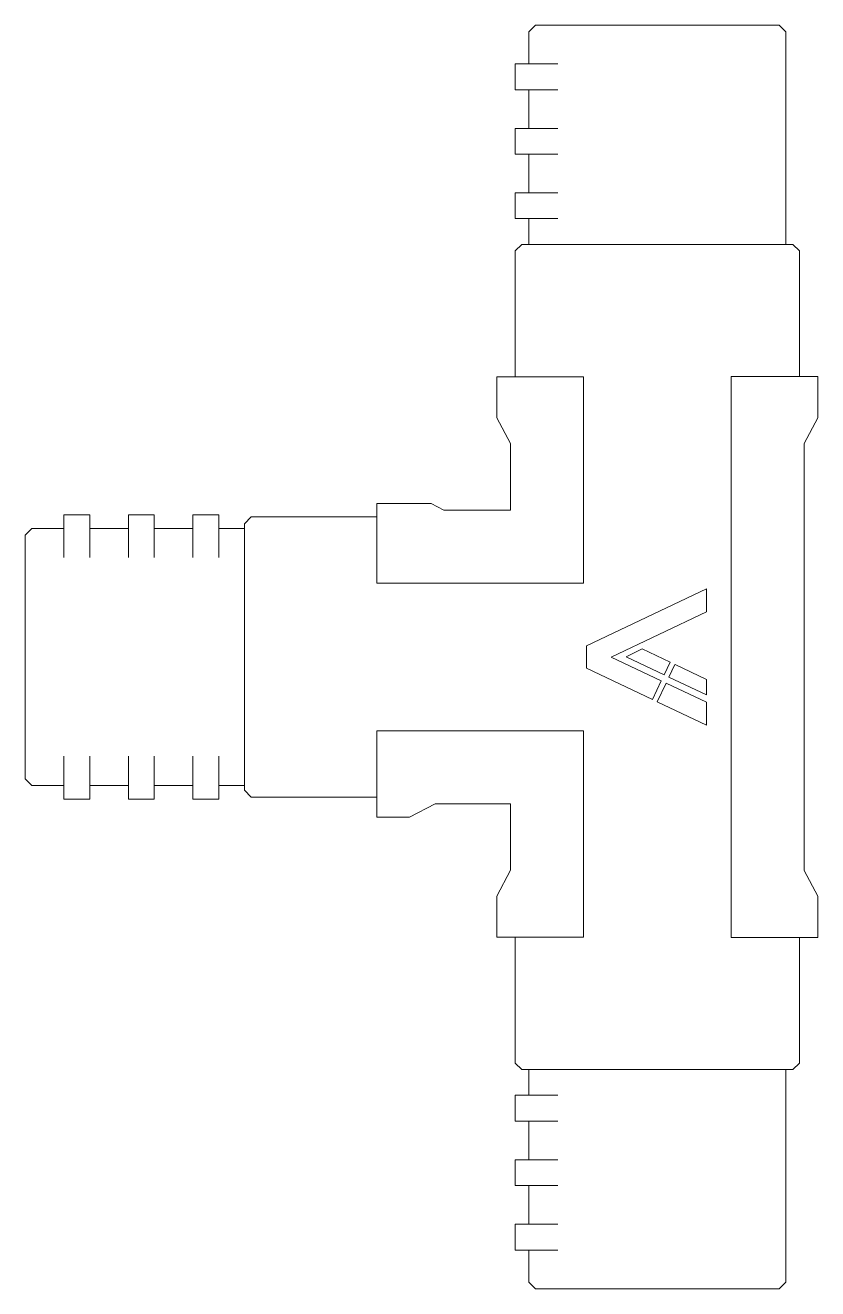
# Model space of a CAD drawing. Header units: millimetres. Extents: x 11482 to 13134, y 681 to 1782.
# Drawn here: x 12846.16 to 12856.7, y 1311.58 to 1328.39 of the extents above; entities that cross this region are included whole.
import ezdxf

# ---------------------------------------------------------------- set-up
doc = ezdxf.new("R2010")
doc.units = ezdxf.units.MM
doc.layers.add('Make2D___U+9359_U+7EFE__U+59DD_U+FF45_U+578F_U+7EFE', color=7, linetype='Continuous')
doc.layers.add('Make2D___U+9359_U+7EFE__U+93C5_U+20AC_U+6C31_U+568E', color=7, linetype='Continuous')

# ---------------------------------------------------------------- blocks, each defined once
blk = doc.blocks.new('T3')
at = {"layer": 'Make2D___U+9359_U+7EFE__U+59DD_U+FF45_U+578F_U+7EFE', "color": 7, "lineweight": 0}
blk.add_lwpolyline([(19.805, 150.881), (5.443, 150.881)], dxfattribs=at)
at = {"layer": 'Make2D___U+9359_U+7EFE__U+93C5_U+20AC_U+6C31_U+568E', "color": 7, "lineweight": 0}
for points in [[(-9.126, 191.686), (-9.126, 195.317)], [(-9.126, 195.317), (-5.937, 195.317)], [(-5.937, 195.317), (-3.937, 194.268)], [(29.185, 194.268), (31.185, 195.317)], [(31.185, 195.317), (34.374, 195.317)], [(34.374, 195.317), (34.374, 191.686)], [(29.185, 194.268), (-3.937, 194.268)], [(-19.376, 193.385), (-18.876, 193.909)], [(-19.376, 193.385), (-19.376, 190.227)], [(-9.126, 193.909), (-18.876, 193.909)], [(44.124, 193.909), (34.374, 193.909)], [(44.124, 193.909), (44.624, 193.385)], [(44.624, 190.227), (44.624, 193.385)], [(-36.376, 192.328), (-35.876, 192.853)], [(-36.376, 192.328), (-36.376, 189.486)], [(-35.876, 192.853), (-19.376, 192.853)], [(44.624, 192.853), (61.124, 192.853)], [(61.124, 192.853), (61.624, 192.328)], [(61.624, 189.486), (61.624, 192.328)], [(-9.126, 191.686), (-9.126, 188.614)], [(34.374, 188.614), (34.374, 191.686)], [(-19.376, 190.227), (-19.376, 175.542)], [(44.624, 175.542), (44.624, 190.227)], [(-36.376, 189.486), (-36.376, 176.275)], [(61.624, 176.275), (61.624, 189.486)], [(-9.126, 188.614), (34.374, 188.614)], [(7.344, 186.703), (9.119, 186.703)], [(9.153, 182.876), (7.344, 186.703)], [(9.119, 186.703), (10.605, 183.564)], [(9.676, 186.703), (10.864, 186.703)], [(11.06, 183.779), (9.676, 186.703)], [(10.864, 186.703), (12.03, 184.263)], [(12.62, 179.312), (16.122, 186.703)], [(17.908, 186.703), (13.491, 177.383)], [(16.122, 186.703), (17.908, 186.703)], [(12.04, 184.243), (11.063, 183.78)], [(10.605, 183.564), (9.153, 182.876)], [(11.24, 183.401), (12.219, 183.864)], [(12.624, 180.477), (11.24, 183.401)], [(12.219, 183.864), (13.243, 181.702)], [(9.333, 182.498), (10.786, 183.186)], [(11.757, 177.383), (9.333, 182.498)], [(10.786, 183.186), (12.62, 179.312)], [(13.243, 181.702), (12.624, 180.477)], [(13.491, 177.383), (11.757, 177.383)], [(-9.112, 177.148), (-9.112, 174.076)], [(6.891, 177.148), (-9.112, 177.148)], [(6.891, 161.144), (6.891, 177.148)], [(18.357, 177.148), (18.357, 161.144)], [(34.36, 177.148), (18.357, 177.148)], [(34.36, 174.076), (34.36, 177.148)], [(-36.376, 176.275), (-36.376, 173.433)], [(-19.376, 175.542), (-19.376, 172.385)], [(44.624, 172.385), (44.624, 175.542)], [(61.624, 173.433), (61.624, 176.275)], [(-33.376, 175.176), (-33.376, 171.86)], [(-31.376, 171.86), (-31.376, 175.176)], [(-28.376, 175.176), (-28.376, 171.86)], [(-26.376, 171.86), (-26.376, 175.176)], [(-23.376, 175.176), (-23.376, 171.86)], [(-21.376, 171.86), (-21.376, 175.176)], [(46.624, 175.176), (46.624, 171.86)], [(48.624, 171.86), (48.624, 175.176)], [(51.624, 175.176), (51.624, 171.86)], [(53.624, 171.86), (53.624, 175.176)], [(56.624, 175.176), (56.624, 171.86)], [(58.624, 171.86), (58.624, 175.176)], [(-9.112, 174.076), (-9.112, 170.445)], [(34.36, 170.445), (34.36, 174.076)], [(-35.876, 172.909), (-36.376, 173.433)], [(-33.376, 172.909), (-35.876, 172.909)], [(-28.376, 172.909), (-31.376, 172.909)], [(-23.376, 172.909), (-26.376, 172.909)], [(-21.376, 172.909), (-19.376, 172.909)], [(44.624, 172.909), (46.624, 172.909)], [(51.624, 172.909), (48.624, 172.909)], [(56.624, 172.909), (53.624, 172.909)], [(61.124, 172.909), (58.624, 172.909)], [(61.624, 173.433), (61.124, 172.909)], [(-33.376, 171.86), (-31.376, 171.86)], [(-28.376, 171.86), (-26.376, 171.86)], [(-23.376, 171.86), (-21.376, 171.86)], [(-19.376, 172.385), (-18.876, 171.86)], [(-18.876, 171.86), (-9.112, 171.86)], [(34.36, 171.86), (44.124, 171.86)], [(44.124, 171.86), (44.624, 172.385)], [(46.624, 171.86), (48.624, 171.86)], [(51.624, 171.86), (53.624, 171.86)], [(56.624, 171.86), (58.624, 171.86)], [(-5.922, 170.445), (-3.922, 171.493)], [(-3.922, 171.493), (1.236, 171.493)], [(1.236, 171.493), (1.236, 165.666)], [(24.012, 171.493), (29.17, 171.493)], [(24.012, 166.337), (24.012, 171.493)], [(29.17, 171.493), (31.17, 170.445)], [(-5.922, 170.445), (-9.112, 170.445)], [(34.36, 170.445), (31.17, 170.445)], [(1.236, 165.666), (0.188, 163.666)], [(24.536, 165.337), (24.012, 166.337)], [(24.536, 161.144), (24.536, 165.337)], [(0.188, 163.666), (0.188, 161.144)], [(0.188, 161.144), (3.819, 161.144)], [(1.761, 151.381), (1.761, 161.144)], [(3.819, 161.144), (6.891, 161.144)], [(18.357, 161.144), (20.904, 161.144)], [(20.904, 161.144), (24.536, 161.144)], [(23.487, 161.144), (23.487, 151.381)], [(2.285, 150.881), (1.761, 151.381)], [(23.487, 151.381), (22.963, 150.881)], [(2.285, 150.881), (5.443, 150.881)], [(2.652, 148.881), (2.652, 150.881)], [(19.805, 150.881), (22.963, 150.881)], [(22.596, 148.881), (22.596, 150.881)], [(4.919, 148.881), (1.603, 148.881)], [(1.603, 146.881), (1.603, 148.881)], [(23.645, 148.881), (20.329, 148.881)], [(23.645, 146.881), (23.645, 148.881)], [(1.603, 146.881), (4.919, 146.881)], [(2.652, 143.881), (2.652, 146.881)], [(20.329, 146.881), (23.645, 146.881)], [(22.596, 146.881), (22.596, 143.881)], [(4.919, 143.881), (1.603, 143.881)], [(1.603, 141.881), (1.603, 143.881)], [(23.645, 143.881), (20.329, 143.881)], [(23.645, 141.881), (23.645, 143.881)], [(1.603, 141.881), (4.919, 141.881)], [(2.652, 138.881), (2.652, 141.881)], [(20.329, 141.881), (23.645, 141.881)], [(22.596, 141.881), (22.596, 138.881)], [(1.603, 138.881), (1.603, 136.881)], [(1.603, 138.881), (4.919, 138.881)], [(20.329, 138.881), (23.645, 138.881)], [(23.645, 138.881), (23.645, 136.881)], [(1.603, 136.881), (4.919, 136.881)], [(2.652, 136.881), (2.652, 134.381)], [(20.329, 136.881), (23.645, 136.881)], [(22.596, 134.381), (22.596, 136.881)], [(2.652, 134.381), (3.176, 133.881)], [(22.072, 133.881), (22.596, 134.381)], [(3.176, 133.881), (6.019, 133.881)], [(6.019, 133.881), (19.229, 133.881)], [(19.229, 133.881), (22.072, 133.881)]]:
    blk.add_lwpolyline(points, dxfattribs=at)

msp = doc.modelspace()

# ---------------------------------------------------------------- block references
at = {"xscale": -0.1716021442539159, "yscale": 0.1716021442539159, "zscale": 0.1716021442539159, "rotation": 270}
msp.add_blockref('T3', (12823.182, 1317.82), dxfattribs=at)

doc.saveas('drawing.dxf')
